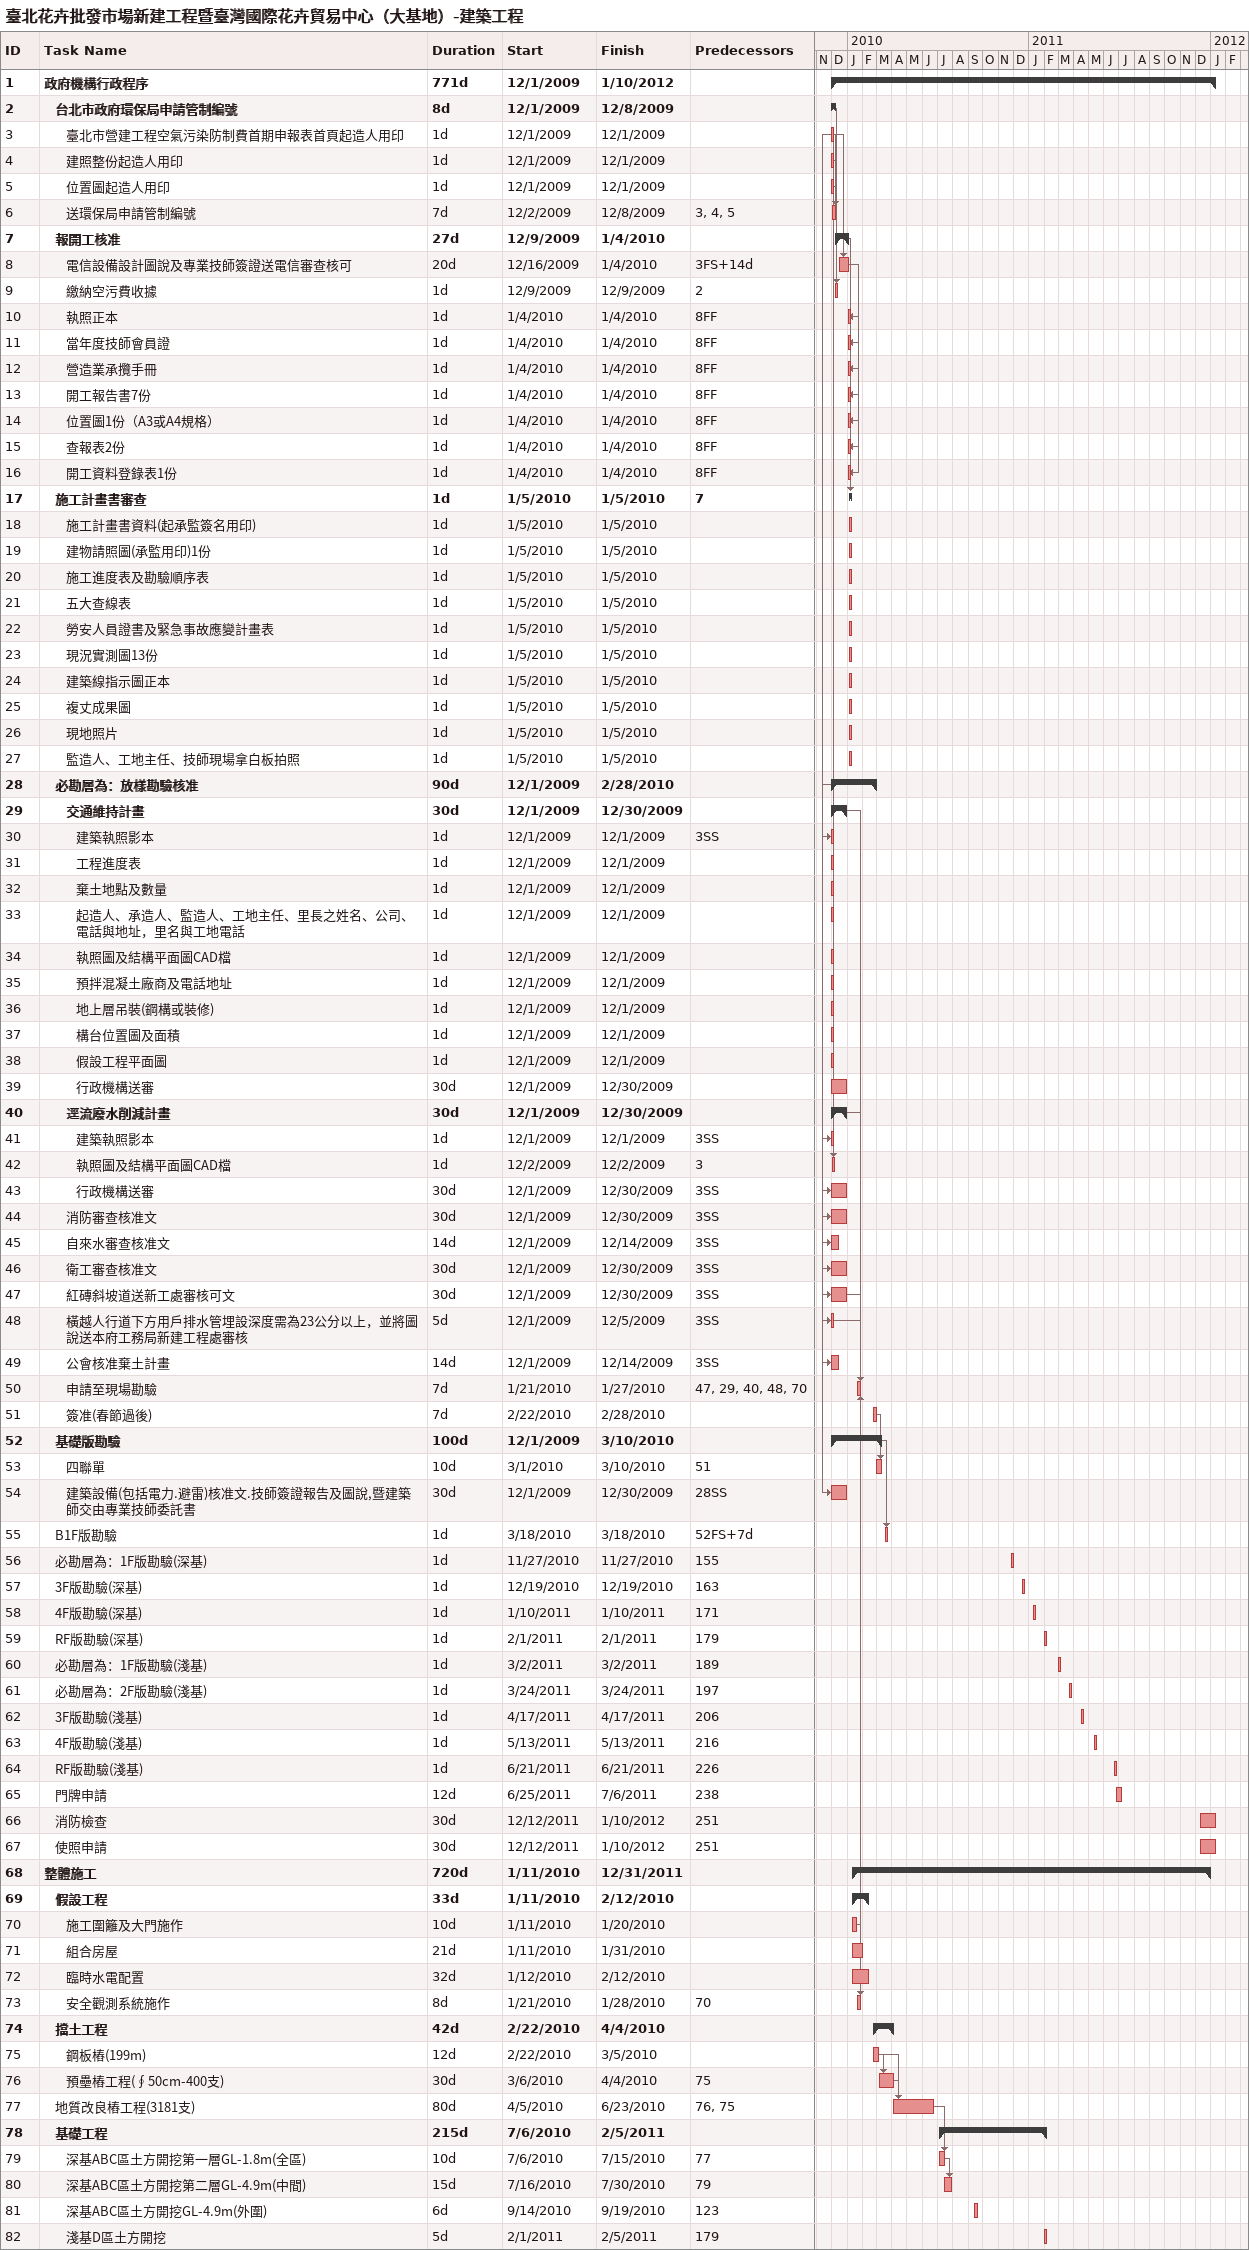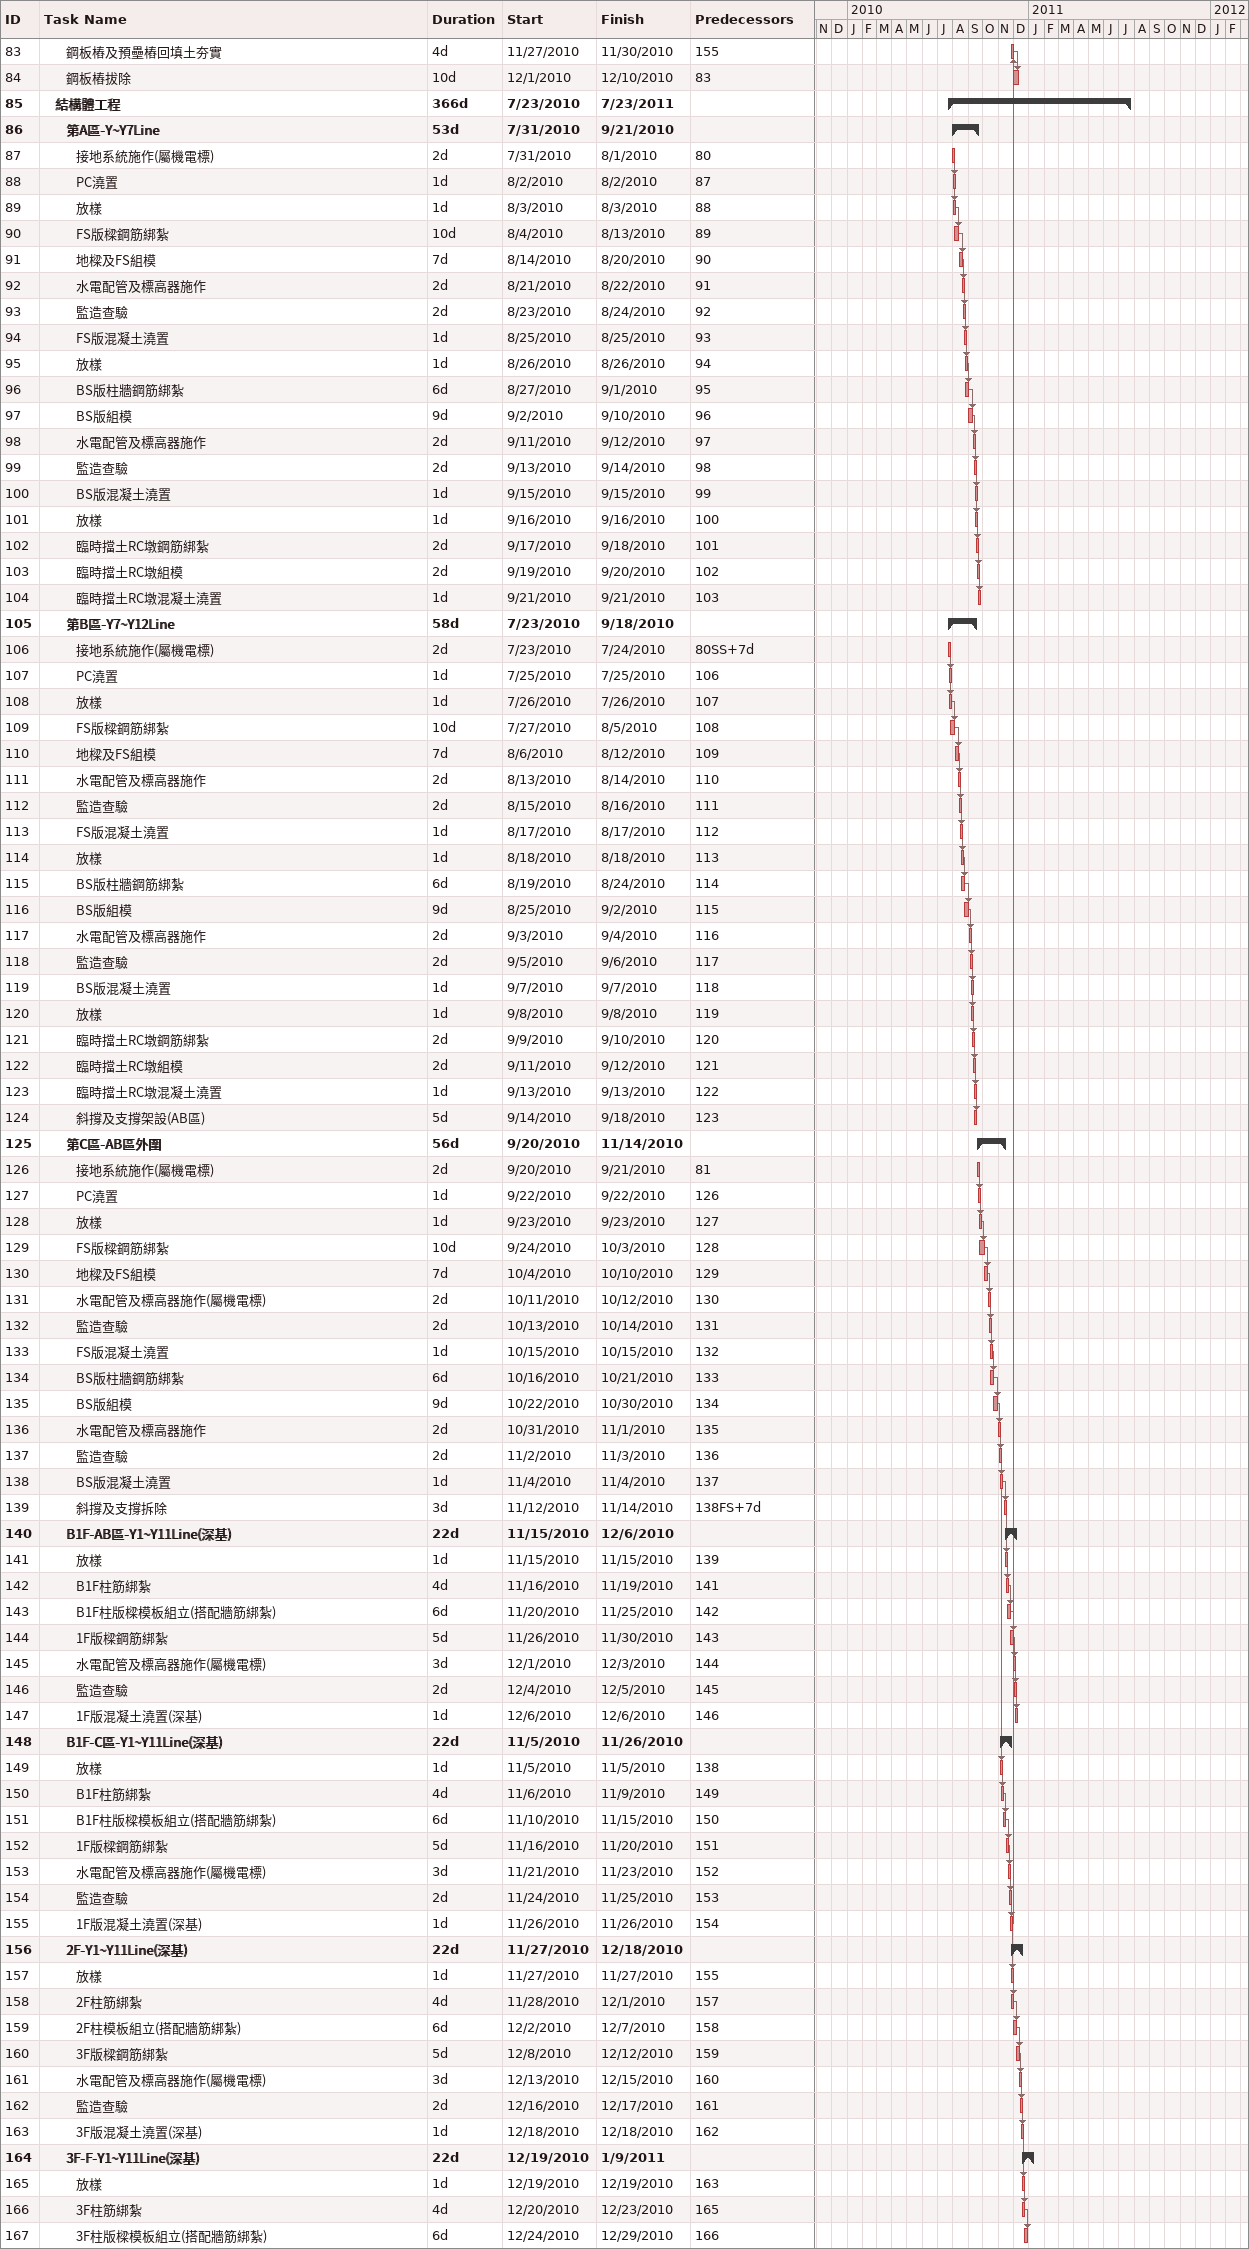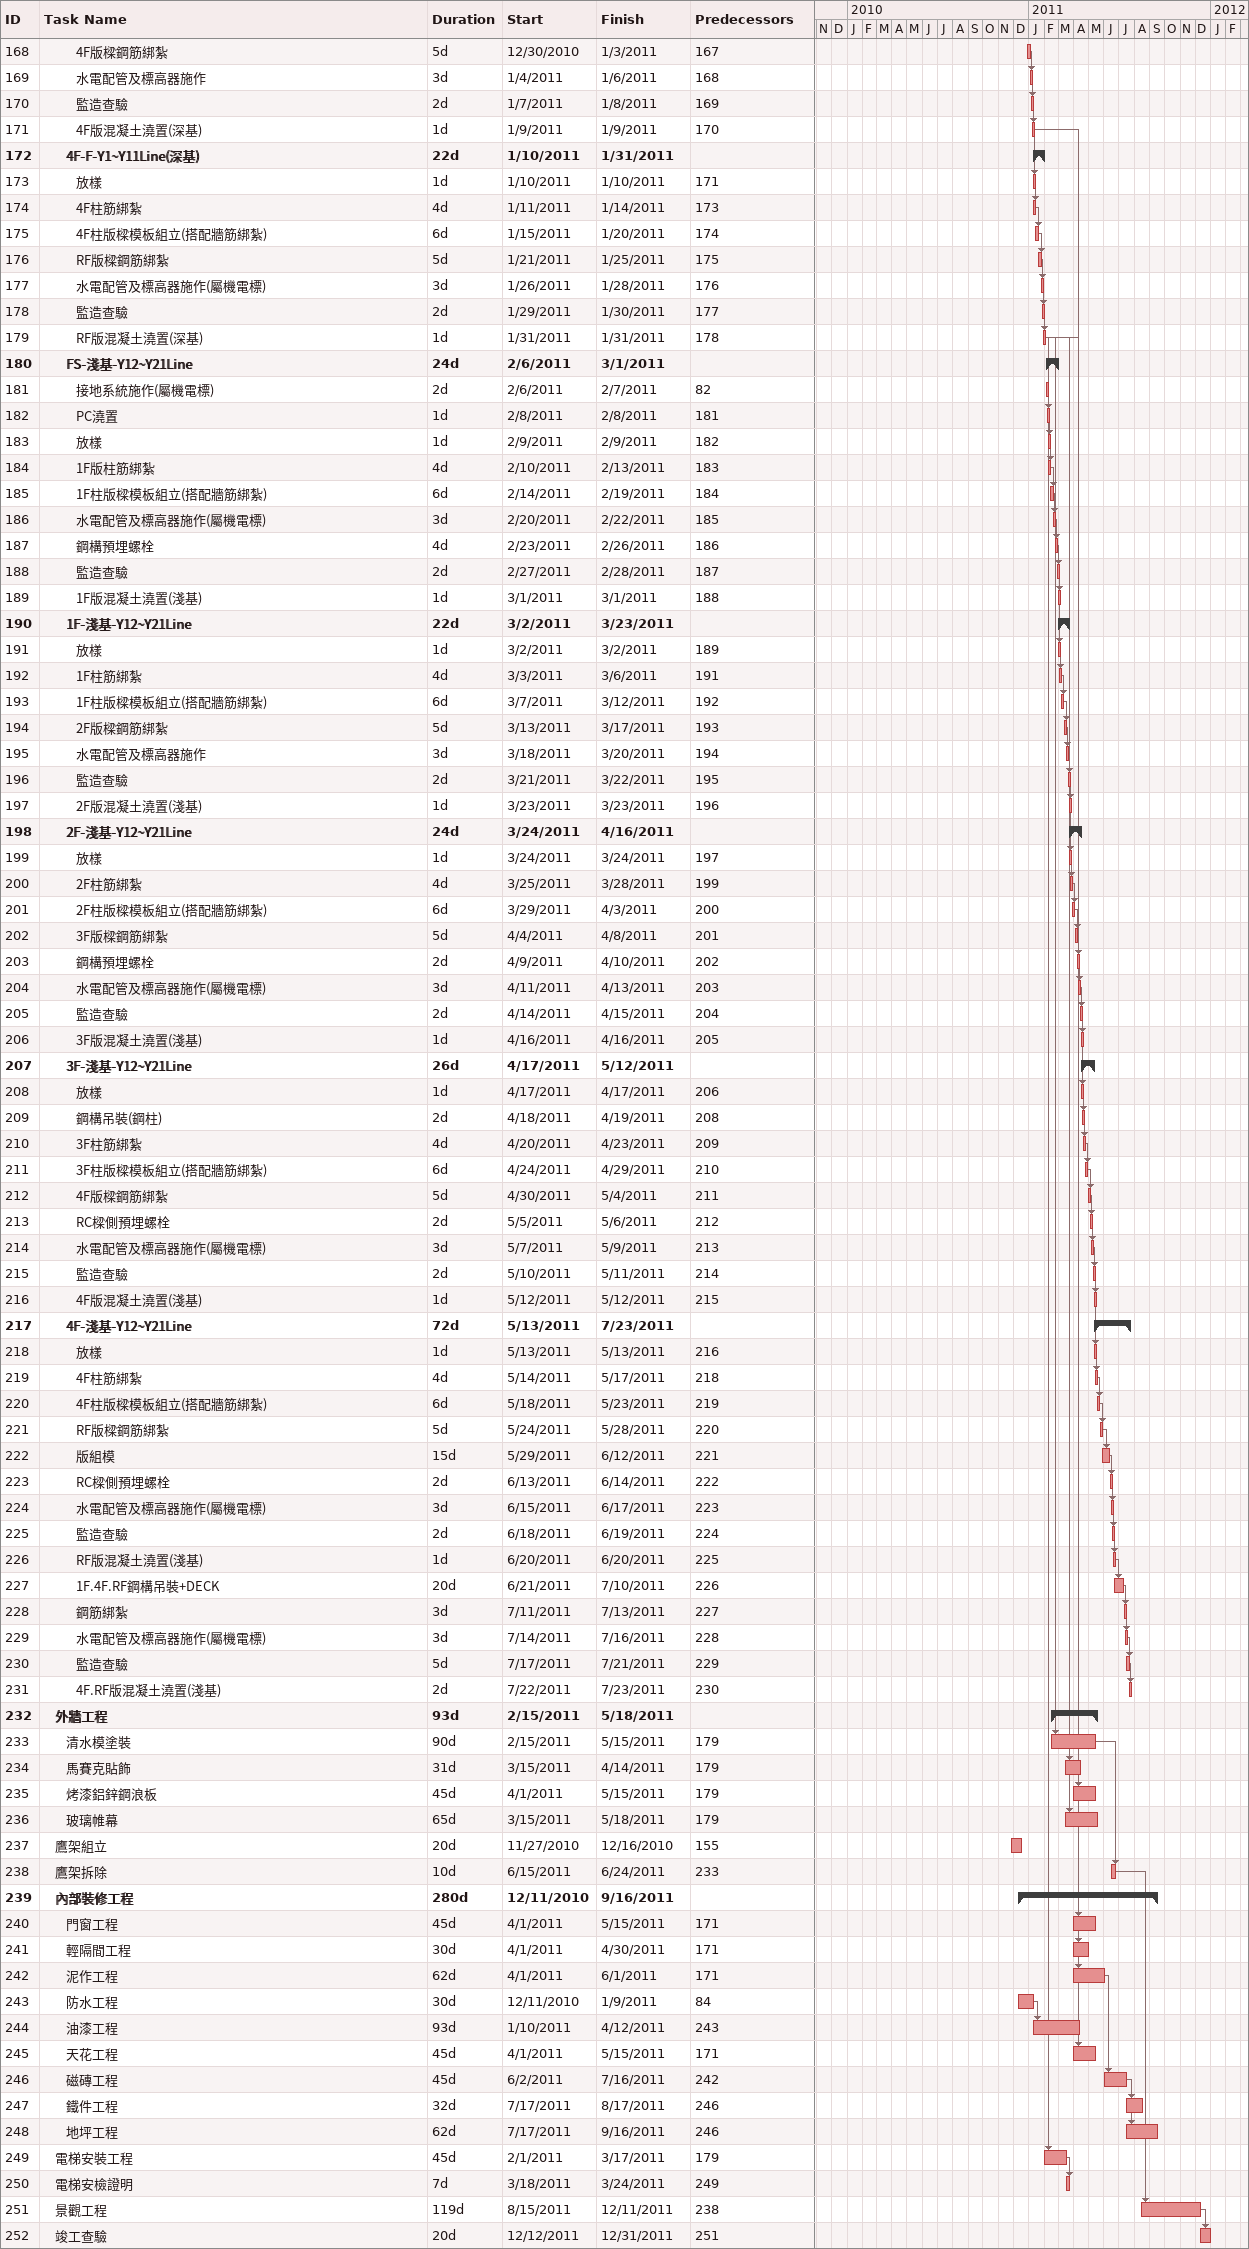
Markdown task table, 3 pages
臺北花卉批發市場新建工程暨臺灣國際花卉貿易中心（大基地）-建築工程

| ID | Level | Task | Duration | Start | Finish | Predecessors |
|---|---|---|---|---|---|---|
| 1 | 1 | **政府機構行政程序** | 771d | 2009-12-01 | 2012-01-10 |  |
| 2 | 2 | **台北市政府環保局申請管制編號** | 8d | 2009-12-01 | 2009-12-08 |  |
| 3 | 3 | 臺北市營建工程空氣污染防制費首期申報表首頁起造人用印 | 1d | 2009-12-01 | 2009-12-01 |  |
| 4 | 3 | 建照整份起造人用印 | 1d | 2009-12-01 | 2009-12-01 |  |
| 5 | 3 | 位置圖起造人用印 | 1d | 2009-12-01 | 2009-12-01 |  |
| 6 | 3 | 送環保局申請管制編號 | 7d | 2009-12-02 | 2009-12-08 | 3, 4, 5 |
| 7 | 2 | **報開工核准** | 27d | 2009-12-09 | 2010-01-04 |  |
| 8 | 3 | 電信設備設計圖說及專業技師簽證送電信審查核可 | 20d | 2009-12-16 | 2010-01-04 | 3FS+14d |
| 9 | 3 | 繳納空污費收據 | 1d | 2009-12-09 | 2009-12-09 | 2 |
| 10 | 3 | 執照正本 | 1d | 2010-01-04 | 2010-01-04 | 8FF |
| 11 | 3 | 當年度技師會員證 | 1d | 2010-01-04 | 2010-01-04 | 8FF |
| 12 | 3 | 營造業承攬手冊 | 1d | 2010-01-04 | 2010-01-04 | 8FF |
| 13 | 3 | 開工報告書7份 | 1d | 2010-01-04 | 2010-01-04 | 8FF |
| 14 | 3 | 位置圖1份（A3或A4規格） | 1d | 2010-01-04 | 2010-01-04 | 8FF |
| 15 | 3 | 查報表2份 | 1d | 2010-01-04 | 2010-01-04 | 8FF |
| 16 | 3 | 開工資料登錄表1份 | 1d | 2010-01-04 | 2010-01-04 | 8FF |
| 17 | 2 | **施工計畫書審查** | 1d | 2010-01-05 | 2010-01-05 | 7 |
| 18 | 3 | 施工計畫書資料(起承監簽名用印) | 1d | 2010-01-05 | 2010-01-05 |  |
| 19 | 3 | 建物請照圖(承監用印)1份 | 1d | 2010-01-05 | 2010-01-05 |  |
| 20 | 3 | 施工進度表及勘驗順序表 | 1d | 2010-01-05 | 2010-01-05 |  |
| 21 | 3 | 五大查線表 | 1d | 2010-01-05 | 2010-01-05 |  |
| 22 | 3 | 勞安人員證書及緊急事故應變計畫表 | 1d | 2010-01-05 | 2010-01-05 |  |
| 23 | 3 | 現況實測圖13份 | 1d | 2010-01-05 | 2010-01-05 |  |
| 24 | 3 | 建築線指示圖正本 | 1d | 2010-01-05 | 2010-01-05 |  |
| 25 | 3 | 複丈成果圖 | 1d | 2010-01-05 | 2010-01-05 |  |
| 26 | 3 | 現地照片 | 1d | 2010-01-05 | 2010-01-05 |  |
| 27 | 3 | 監造人、工地主任、技師現場拿白板拍照 | 1d | 2010-01-05 | 2010-01-05 |  |
| 28 | 2 | **必勘層為：放樣勘驗核准** | 90d | 2009-12-01 | 2010-02-28 |  |
| 29 | 3 | **交通維持計畫** | 30d | 2009-12-01 | 2009-12-30 |  |
| 30 | 4 | 建築執照影本 | 1d | 2009-12-01 | 2009-12-01 | 3SS |
| 31 | 4 | 工程進度表 | 1d | 2009-12-01 | 2009-12-01 |  |
| 32 | 4 | 棄土地點及數量 | 1d | 2009-12-01 | 2009-12-01 |  |
| 33 | 4 | 起造人、承造人、監造人、工地主任、里長之姓名、公司、電話與地址，里名與工地電話 | 1d | 2009-12-01 | 2009-12-01 |  |
| 34 | 4 | 執照圖及結構平面圖CAD檔 | 1d | 2009-12-01 | 2009-12-01 |  |
| 35 | 4 | 預拌混凝土廠商及電話地址 | 1d | 2009-12-01 | 2009-12-01 |  |
| 36 | 4 | 地上層吊裝(鋼構或裝修) | 1d | 2009-12-01 | 2009-12-01 |  |
| 37 | 4 | 構台位置圖及面積 | 1d | 2009-12-01 | 2009-12-01 |  |
| 38 | 4 | 假設工程平面圖 | 1d | 2009-12-01 | 2009-12-01 |  |
| 39 | 4 | 行政機構送審 | 30d | 2009-12-01 | 2009-12-30 |  |
| 40 | 3 | **逕流廢水削減計畫** | 30d | 2009-12-01 | 2009-12-30 |  |
| 41 | 4 | 建築執照影本 | 1d | 2009-12-01 | 2009-12-01 | 3SS |
| 42 | 4 | 執照圖及結構平面圖CAD檔 | 1d | 2009-12-02 | 2009-12-02 | 3 |
| 43 | 4 | 行政機構送審 | 30d | 2009-12-01 | 2009-12-30 | 3SS |
| 44 | 3 | 消防審查核准文 | 30d | 2009-12-01 | 2009-12-30 | 3SS |
| 45 | 3 | 自來水審查核准文 | 14d | 2009-12-01 | 2009-12-14 | 3SS |
| 46 | 3 | 衛工審查核准文 | 30d | 2009-12-01 | 2009-12-30 | 3SS |
| 47 | 3 | 紅磚斜坡道送新工處審核可文 | 30d | 2009-12-01 | 2009-12-30 | 3SS |
| 48 | 3 | 橫越人行道下方用戶排水管埋設深度需為23公分以上，並將圖說送本府工務局新建工程處審核 | 5d | 2009-12-01 | 2009-12-05 | 3SS |
| 49 | 3 | 公會核准棄土計畫 | 14d | 2009-12-01 | 2009-12-14 | 3SS |
| 50 | 3 | 申請至現場勘驗 | 7d | 2010-01-21 | 2010-01-27 | 47, 29, 40, 48, 70 |
| 51 | 3 | 簽准(春節過後) | 7d | 2010-02-22 | 2010-02-28 |  |
| 52 | 2 | **基礎版勘驗** | 100d | 2009-12-01 | 2010-03-10 |  |
| 53 | 3 | 四聯單 | 10d | 2010-03-01 | 2010-03-10 | 51 |
| 54 | 3 | 建築設備(包括電力.避雷)核准文.技師簽證報告及圖說,暨建築師交由專業技師委託書 | 30d | 2009-12-01 | 2009-12-30 | 28SS |
| 55 | 2 | B1F版勘驗 | 1d | 2010-03-18 | 2010-03-18 | 52FS+7d |
| 56 | 2 | 必勘層為：1F版勘驗(深基) | 1d | 2010-11-27 | 2010-11-27 | 155 |
| 57 | 2 | 3F版勘驗(深基) | 1d | 2010-12-19 | 2010-12-19 | 163 |
| 58 | 2 | 4F版勘驗(深基) | 1d | 2011-01-10 | 2011-01-10 | 171 |
| 59 | 2 | RF版勘驗(深基) | 1d | 2011-02-01 | 2011-02-01 | 179 |
| 60 | 2 | 必勘層為：1F版勘驗(淺基) | 1d | 2011-03-02 | 2011-03-02 | 189 |
| 61 | 2 | 必勘層為：2F版勘驗(淺基) | 1d | 2011-03-24 | 2011-03-24 | 197 |
| 62 | 2 | 3F版勘驗(淺基) | 1d | 2011-04-17 | 2011-04-17 | 206 |
| 63 | 2 | 4F版勘驗(淺基) | 1d | 2011-05-13 | 2011-05-13 | 216 |
| 64 | 2 | RF版勘驗(淺基) | 1d | 2011-06-21 | 2011-06-21 | 226 |
| 65 | 2 | 門牌申請 | 12d | 2011-06-25 | 2011-07-06 | 238 |
| 66 | 2 | 消防檢查 | 30d | 2011-12-12 | 2012-01-10 | 251 |
| 67 | 2 | 使照申請 | 30d | 2011-12-12 | 2012-01-10 | 251 |
| 68 | 1 | **整體施工** | 720d | 2010-01-11 | 2011-12-31 |  |
| 69 | 2 | **假設工程** | 33d | 2010-01-11 | 2010-02-12 |  |
| 70 | 3 | 施工圍籬及大門施作 | 10d | 2010-01-11 | 2010-01-20 |  |
| 71 | 3 | 組合房屋 | 21d | 2010-01-11 | 2010-01-31 |  |
| 72 | 3 | 臨時水電配置 | 32d | 2010-01-12 | 2010-02-12 |  |
| 73 | 3 | 安全觀測系統施作 | 8d | 2010-01-21 | 2010-01-28 | 70 |
| 74 | 2 | **擋土工程** | 42d | 2010-02-22 | 2010-04-04 |  |
| 75 | 3 | 鋼板樁(199m) | 12d | 2010-02-22 | 2010-03-05 |  |
| 76 | 3 | 預壘樁工程(∮50cm-400支) | 30d | 2010-03-06 | 2010-04-04 | 75 |
| 77 | 2 | 地質改良樁工程(3181支) | 80d | 2010-04-05 | 2010-06-23 | 76, 75 |
| 78 | 2 | **基礎工程** | 215d | 2010-07-06 | 2011-02-05 |  |
| 79 | 3 | 深基ABC區土方開挖第一層GL-1.8m(全區) | 10d | 2010-07-06 | 2010-07-15 | 77 |
| 80 | 3 | 深基ABC區土方開挖第二層GL-4.9m(中間) | 15d | 2010-07-16 | 2010-07-30 | 79 |
| 81 | 3 | 深基ABC區土方開挖GL-4.9m(外圍) | 6d | 2010-09-14 | 2010-09-19 | 123 |
| 82 | 3 | 淺基D區土方開挖 | 5d | 2011-02-01 | 2011-02-05 | 179 |
| 83 | 3 | 鋼板樁及預壘樁回填土夯實 | 4d | 2010-11-27 | 2010-11-30 | 155 |
| 84 | 3 | 鋼板樁拔除 | 10d | 2010-12-01 | 2010-12-10 | 83 |
| 85 | 2 | **結構體工程** | 366d | 2010-07-23 | 2011-07-23 |  |
| 86 | 3 | **第A區-Y~Y7Line** | 53d | 2010-07-31 | 2010-09-21 |  |
| 87 | 4 | 接地系統施作(屬機電標) | 2d | 2010-07-31 | 2010-08-01 | 80 |
| 88 | 4 | PC澆置 | 1d | 2010-08-02 | 2010-08-02 | 87 |
| 89 | 4 | 放樣 | 1d | 2010-08-03 | 2010-08-03 | 88 |
| 90 | 4 | FS版樑鋼筋綁紮 | 10d | 2010-08-04 | 2010-08-13 | 89 |
| 91 | 4 | 地樑及FS組模 | 7d | 2010-08-14 | 2010-08-20 | 90 |
| 92 | 4 | 水電配管及標高器施作 | 2d | 2010-08-21 | 2010-08-22 | 91 |
| 93 | 4 | 監造查驗 | 2d | 2010-08-23 | 2010-08-24 | 92 |
| 94 | 4 | FS版混凝土澆置 | 1d | 2010-08-25 | 2010-08-25 | 93 |
| 95 | 4 | 放樣 | 1d | 2010-08-26 | 2010-08-26 | 94 |
| 96 | 4 | BS版柱牆鋼筋綁紮 | 6d | 2010-08-27 | 2010-09-01 | 95 |
| 97 | 4 | BS版組模 | 9d | 2010-09-02 | 2010-09-10 | 96 |
| 98 | 4 | 水電配管及標高器施作 | 2d | 2010-09-11 | 2010-09-12 | 97 |
| 99 | 4 | 監造查驗 | 2d | 2010-09-13 | 2010-09-14 | 98 |
| 100 | 4 | BS版混凝土澆置 | 1d | 2010-09-15 | 2010-09-15 | 99 |
| 101 | 4 | 放樣 | 1d | 2010-09-16 | 2010-09-16 | 100 |
| 102 | 4 | 臨時擋土RC墩鋼筋綁紮 | 2d | 2010-09-17 | 2010-09-18 | 101 |
| 103 | 4 | 臨時擋土RC墩組模 | 2d | 2010-09-19 | 2010-09-20 | 102 |
| 104 | 4 | 臨時擋土RC墩混凝土澆置 | 1d | 2010-09-21 | 2010-09-21 | 103 |
| 105 | 3 | **第B區-Y7~Y12Line** | 58d | 2010-07-23 | 2010-09-18 |  |
| 106 | 4 | 接地系統施作(屬機電標) | 2d | 2010-07-23 | 2010-07-24 | 80SS+7d |
| 107 | 4 | PC澆置 | 1d | 2010-07-25 | 2010-07-25 | 106 |
| 108 | 4 | 放樣 | 1d | 2010-07-26 | 2010-07-26 | 107 |
| 109 | 4 | FS版樑鋼筋綁紮 | 10d | 2010-07-27 | 2010-08-05 | 108 |
| 110 | 4 | 地樑及FS組模 | 7d | 2010-08-06 | 2010-08-12 | 109 |
| 111 | 4 | 水電配管及標高器施作 | 2d | 2010-08-13 | 2010-08-14 | 110 |
| 112 | 4 | 監造查驗 | 2d | 2010-08-15 | 2010-08-16 | 111 |
| 113 | 4 | FS版混凝土澆置 | 1d | 2010-08-17 | 2010-08-17 | 112 |
| 114 | 4 | 放樣 | 1d | 2010-08-18 | 2010-08-18 | 113 |
| 115 | 4 | BS版柱牆鋼筋綁紮 | 6d | 2010-08-19 | 2010-08-24 | 114 |
| 116 | 4 | BS版組模 | 9d | 2010-08-25 | 2010-09-02 | 115 |
| 117 | 4 | 水電配管及標高器施作 | 2d | 2010-09-03 | 2010-09-04 | 116 |
| 118 | 4 | 監造查驗 | 2d | 2010-09-05 | 2010-09-06 | 117 |
| 119 | 4 | BS版混凝土澆置 | 1d | 2010-09-07 | 2010-09-07 | 118 |
| 120 | 4 | 放樣 | 1d | 2010-09-08 | 2010-09-08 | 119 |
| 121 | 4 | 臨時擋土RC墩鋼筋綁紮 | 2d | 2010-09-09 | 2010-09-10 | 120 |
| 122 | 4 | 臨時擋土RC墩組模 | 2d | 2010-09-11 | 2010-09-12 | 121 |
| 123 | 4 | 臨時擋土RC墩混凝土澆置 | 1d | 2010-09-13 | 2010-09-13 | 122 |
| 124 | 4 | 斜撐及支撐架設(AB區) | 5d | 2010-09-14 | 2010-09-18 | 123 |
| 125 | 3 | **第C區-AB區外圍** | 56d | 2010-09-20 | 2010-11-14 |  |
| 126 | 4 | 接地系統施作(屬機電標) | 2d | 2010-09-20 | 2010-09-21 | 81 |
| 127 | 4 | PC澆置 | 1d | 2010-09-22 | 2010-09-22 | 126 |
| 128 | 4 | 放樣 | 1d | 2010-09-23 | 2010-09-23 | 127 |
| 129 | 4 | FS版樑鋼筋綁紮 | 10d | 2010-09-24 | 2010-10-03 | 128 |
| 130 | 4 | 地樑及FS組模 | 7d | 2010-10-04 | 2010-10-10 | 129 |
| 131 | 4 | 水電配管及標高器施作(屬機電標) | 2d | 2010-10-11 | 2010-10-12 | 130 |
| 132 | 4 | 監造查驗 | 2d | 2010-10-13 | 2010-10-14 | 131 |
| 133 | 4 | FS版混凝土澆置 | 1d | 2010-10-15 | 2010-10-15 | 132 |
| 134 | 4 | BS版柱牆鋼筋綁紮 | 6d | 2010-10-16 | 2010-10-21 | 133 |
| 135 | 4 | BS版組模 | 9d | 2010-10-22 | 2010-10-30 | 134 |
| 136 | 4 | 水電配管及標高器施作 | 2d | 2010-10-31 | 2010-11-01 | 135 |
| 137 | 4 | 監造查驗 | 2d | 2010-11-02 | 2010-11-03 | 136 |
| 138 | 4 | BS版混凝土澆置 | 1d | 2010-11-04 | 2010-11-04 | 137 |
| 139 | 4 | 斜撐及支撐拆除 | 3d | 2010-11-12 | 2010-11-14 | 138FS+7d |
| 140 | 3 | **B1F-AB區-Y1~Y11Line(深基)** | 22d | 2010-11-15 | 2010-12-06 |  |
| 141 | 4 | 放樣 | 1d | 2010-11-15 | 2010-11-15 | 139 |
| 142 | 4 | B1F柱筋綁紮 | 4d | 2010-11-16 | 2010-11-19 | 141 |
| 143 | 4 | B1F柱版樑模板組立(搭配牆筋綁紮) | 6d | 2010-11-20 | 2010-11-25 | 142 |
| 144 | 4 | 1F版樑鋼筋綁紮 | 5d | 2010-11-26 | 2010-11-30 | 143 |
| 145 | 4 | 水電配管及標高器施作(屬機電標) | 3d | 2010-12-01 | 2010-12-03 | 144 |
| 146 | 4 | 監造查驗 | 2d | 2010-12-04 | 2010-12-05 | 145 |
| 147 | 4 | 1F版混凝土澆置(深基) | 1d | 2010-12-06 | 2010-12-06 | 146 |
| 148 | 3 | **B1F-C區-Y1~Y11Line(深基)** | 22d | 2010-11-05 | 2010-11-26 |  |
| 149 | 4 | 放樣 | 1d | 2010-11-05 | 2010-11-05 | 138 |
| 150 | 4 | B1F柱筋綁紮 | 4d | 2010-11-06 | 2010-11-09 | 149 |
| 151 | 4 | B1F柱版樑模板組立(搭配牆筋綁紮) | 6d | 2010-11-10 | 2010-11-15 | 150 |
| 152 | 4 | 1F版樑鋼筋綁紮 | 5d | 2010-11-16 | 2010-11-20 | 151 |
| 153 | 4 | 水電配管及標高器施作(屬機電標) | 3d | 2010-11-21 | 2010-11-23 | 152 |
| 154 | 4 | 監造查驗 | 2d | 2010-11-24 | 2010-11-25 | 153 |
| 155 | 4 | 1F版混凝土澆置(深基) | 1d | 2010-11-26 | 2010-11-26 | 154 |
| 156 | 3 | **2F-Y1~Y11Line(深基)** | 22d | 2010-11-27 | 2010-12-18 |  |
| 157 | 4 | 放樣 | 1d | 2010-11-27 | 2010-11-27 | 155 |
| 158 | 4 | 2F柱筋綁紮 | 4d | 2010-11-28 | 2010-12-01 | 157 |
| 159 | 4 | 2F柱模板組立(搭配牆筋綁紮) | 6d | 2010-12-02 | 2010-12-07 | 158 |
| 160 | 4 | 3F版樑鋼筋綁紮 | 5d | 2010-12-08 | 2010-12-12 | 159 |
| 161 | 4 | 水電配管及標高器施作(屬機電標) | 3d | 2010-12-13 | 2010-12-15 | 160 |
| 162 | 4 | 監造查驗 | 2d | 2010-12-16 | 2010-12-17 | 161 |
| 163 | 4 | 3F版混凝土澆置(深基) | 1d | 2010-12-18 | 2010-12-18 | 162 |
| 164 | 3 | **3F-F-Y1~Y11Line(深基)** | 22d | 2010-12-19 | 2011-01-09 |  |
| 165 | 4 | 放樣 | 1d | 2010-12-19 | 2010-12-19 | 163 |
| 166 | 4 | 3F柱筋綁紮 | 4d | 2010-12-20 | 2010-12-23 | 165 |
| 167 | 4 | 3F柱版樑模板組立(搭配牆筋綁紮) | 6d | 2010-12-24 | 2010-12-29 | 166 |
| 168 | 4 | 4F版樑鋼筋綁紮 | 5d | 2010-12-30 | 2011-01-03 | 167 |
| 169 | 4 | 水電配管及標高器施作 | 3d | 2011-01-04 | 2011-01-06 | 168 |
| 170 | 4 | 監造查驗 | 2d | 2011-01-07 | 2011-01-08 | 169 |
| 171 | 4 | 4F版混凝土澆置(深基) | 1d | 2011-01-09 | 2011-01-09 | 170 |
| 172 | 3 | **4F-F-Y1~Y11Line(深基)** | 22d | 2011-01-10 | 2011-01-31 |  |
| 173 | 4 | 放樣 | 1d | 2011-01-10 | 2011-01-10 | 171 |
| 174 | 4 | 4F柱筋綁紮 | 4d | 2011-01-11 | 2011-01-14 | 173 |
| 175 | 4 | 4F柱版樑模板組立(搭配牆筋綁紮) | 6d | 2011-01-15 | 2011-01-20 | 174 |
| 176 | 4 | RF版樑鋼筋綁紮 | 5d | 2011-01-21 | 2011-01-25 | 175 |
| 177 | 4 | 水電配管及標高器施作(屬機電標) | 3d | 2011-01-26 | 2011-01-28 | 176 |
| 178 | 4 | 監造查驗 | 2d | 2011-01-29 | 2011-01-30 | 177 |
| 179 | 4 | RF版混凝土澆置(深基) | 1d | 2011-01-31 | 2011-01-31 | 178 |
| 180 | 3 | **FS-淺基-Y12~Y21Line** | 24d | 2011-02-06 | 2011-03-01 |  |
| 181 | 4 | 接地系統施作(屬機電標) | 2d | 2011-02-06 | 2011-02-07 | 82 |
| 182 | 4 | PC澆置 | 1d | 2011-02-08 | 2011-02-08 | 181 |
| 183 | 4 | 放樣 | 1d | 2011-02-09 | 2011-02-09 | 182 |
| 184 | 4 | 1F版柱筋綁紮 | 4d | 2011-02-10 | 2011-02-13 | 183 |
| 185 | 4 | 1F柱版樑模板組立(搭配牆筋綁紮) | 6d | 2011-02-14 | 2011-02-19 | 184 |
| 186 | 4 | 水電配管及標高器施作(屬機電標) | 3d | 2011-02-20 | 2011-02-22 | 185 |
| 187 | 4 | 鋼構預埋螺栓 | 4d | 2011-02-23 | 2011-02-26 | 186 |
| 188 | 4 | 監造查驗 | 2d | 2011-02-27 | 2011-02-28 | 187 |
| 189 | 4 | 1F版混凝土澆置(淺基) | 1d | 2011-03-01 | 2011-03-01 | 188 |
| 190 | 3 | **1F-淺基-Y12~Y21Line** | 22d | 2011-03-02 | 2011-03-23 |  |
| 191 | 4 | 放樣 | 1d | 2011-03-02 | 2011-03-02 | 189 |
| 192 | 4 | 1F柱筋綁紮 | 4d | 2011-03-03 | 2011-03-06 | 191 |
| 193 | 4 | 1F柱版樑模板組立(搭配牆筋綁紮) | 6d | 2011-03-07 | 2011-03-12 | 192 |
| 194 | 4 | 2F版樑鋼筋綁紮 | 5d | 2011-03-13 | 2011-03-17 | 193 |
| 195 | 4 | 水電配管及標高器施作 | 3d | 2011-03-18 | 2011-03-20 | 194 |
| 196 | 4 | 監造查驗 | 2d | 2011-03-21 | 2011-03-22 | 195 |
| 197 | 4 | 2F版混凝土澆置(淺基) | 1d | 2011-03-23 | 2011-03-23 | 196 |
| 198 | 3 | **2F-淺基-Y12~Y21Line** | 24d | 2011-03-24 | 2011-04-16 |  |
| 199 | 4 | 放樣 | 1d | 2011-03-24 | 2011-03-24 | 197 |
| 200 | 4 | 2F柱筋綁紮 | 4d | 2011-03-25 | 2011-03-28 | 199 |
| 201 | 4 | 2F柱版樑模板組立(搭配牆筋綁紮) | 6d | 2011-03-29 | 2011-04-03 | 200 |
| 202 | 4 | 3F版樑鋼筋綁紮 | 5d | 2011-04-04 | 2011-04-08 | 201 |
| 203 | 4 | 鋼構預埋螺栓 | 2d | 2011-04-09 | 2011-04-10 | 202 |
| 204 | 4 | 水電配管及標高器施作(屬機電標) | 3d | 2011-04-11 | 2011-04-13 | 203 |
| 205 | 4 | 監造查驗 | 2d | 2011-04-14 | 2011-04-15 | 204 |
| 206 | 4 | 3F版混凝土澆置(淺基) | 1d | 2011-04-16 | 2011-04-16 | 205 |
| 207 | 3 | **3F-淺基-Y12~Y21Line** | 26d | 2011-04-17 | 2011-05-12 |  |
| 208 | 4 | 放樣 | 1d | 2011-04-17 | 2011-04-17 | 206 |
| 209 | 4 | 鋼構吊裝(鋼柱) | 2d | 2011-04-18 | 2011-04-19 | 208 |
| 210 | 4 | 3F柱筋綁紮 | 4d | 2011-04-20 | 2011-04-23 | 209 |
| 211 | 4 | 3F柱版樑模板組立(搭配牆筋綁紮) | 6d | 2011-04-24 | 2011-04-29 | 210 |
| 212 | 4 | 4F版樑鋼筋綁紮 | 5d | 2011-04-30 | 2011-05-04 | 211 |
| 213 | 4 | RC樑側預埋螺栓 | 2d | 2011-05-05 | 2011-05-06 | 212 |
| 214 | 4 | 水電配管及標高器施作(屬機電標) | 3d | 2011-05-07 | 2011-05-09 | 213 |
| 215 | 4 | 監造查驗 | 2d | 2011-05-10 | 2011-05-11 | 214 |
| 216 | 4 | 4F版混凝土澆置(淺基) | 1d | 2011-05-12 | 2011-05-12 | 215 |
| 217 | 3 | **4F-淺基-Y12~Y21Line** | 72d | 2011-05-13 | 2011-07-23 |  |
| 218 | 4 | 放樣 | 1d | 2011-05-13 | 2011-05-13 | 216 |
| 219 | 4 | 4F柱筋綁紮 | 4d | 2011-05-14 | 2011-05-17 | 218 |
| 220 | 4 | 4F柱版樑模板組立(搭配牆筋綁紮) | 6d | 2011-05-18 | 2011-05-23 | 219 |
| 221 | 4 | RF版樑鋼筋綁紮 | 5d | 2011-05-24 | 2011-05-28 | 220 |
| 222 | 4 | 版組模 | 15d | 2011-05-29 | 2011-06-12 | 221 |
| 223 | 4 | RC樑側預埋螺栓 | 2d | 2011-06-13 | 2011-06-14 | 222 |
| 224 | 4 | 水電配管及標高器施作(屬機電標) | 3d | 2011-06-15 | 2011-06-17 | 223 |
| 225 | 4 | 監造查驗 | 2d | 2011-06-18 | 2011-06-19 | 224 |
| 226 | 4 | RF版混凝土澆置(淺基) | 1d | 2011-06-20 | 2011-06-20 | 225 |
| 227 | 4 | 1F.4F.RF鋼構吊裝+DECK | 20d | 2011-06-21 | 2011-07-10 | 226 |
| 228 | 4 | 鋼筋綁紮 | 3d | 2011-07-11 | 2011-07-13 | 227 |
| 229 | 4 | 水電配管及標高器施作(屬機電標) | 3d | 2011-07-14 | 2011-07-16 | 228 |
| 230 | 4 | 監造查驗 | 5d | 2011-07-17 | 2011-07-21 | 229 |
| 231 | 4 | 4F.RF版混凝土澆置(淺基) | 2d | 2011-07-22 | 2011-07-23 | 230 |
| 232 | 2 | **外牆工程** | 93d | 2011-02-15 | 2011-05-18 |  |
| 233 | 3 | 清水模塗裝 | 90d | 2011-02-15 | 2011-05-15 | 179 |
| 234 | 3 | 馬賽克貼飾 | 31d | 2011-03-15 | 2011-04-14 | 179 |
| 235 | 3 | 烤漆鋁鋅鋼浪板 | 45d | 2011-04-01 | 2011-05-15 | 179 |
| 236 | 3 | 玻璃帷幕 | 65d | 2011-03-15 | 2011-05-18 | 179 |
| 237 | 2 | 鷹架組立 | 20d | 2010-11-27 | 2010-12-16 | 155 |
| 238 | 2 | 鷹架拆除 | 10d | 2011-06-15 | 2011-06-24 | 233 |
| 239 | 2 | **內部裝修工程** | 280d | 2010-12-11 | 2011-09-16 |  |
| 240 | 3 | 門窗工程 | 45d | 2011-04-01 | 2011-05-15 | 171 |
| 241 | 3 | 輕隔間工程 | 30d | 2011-04-01 | 2011-04-30 | 171 |
| 242 | 3 | 泥作工程 | 62d | 2011-04-01 | 2011-06-01 | 171 |
| 243 | 3 | 防水工程 | 30d | 2010-12-11 | 2011-01-09 | 84 |
| 244 | 3 | 油漆工程 | 93d | 2011-01-10 | 2011-04-12 | 243 |
| 245 | 3 | 天花工程 | 45d | 2011-04-01 | 2011-05-15 | 171 |
| 246 | 3 | 磁磚工程 | 45d | 2011-06-02 | 2011-07-16 | 242 |
| 247 | 3 | 鐵件工程 | 32d | 2011-07-17 | 2011-08-17 | 246 |
| 248 | 3 | 地坪工程 | 62d | 2011-07-17 | 2011-09-16 | 246 |
| 249 | 2 | 電梯安裝工程 | 45d | 2011-02-01 | 2011-03-17 | 179 |
| 250 | 2 | 電梯安檢證明 | 7d | 2011-03-18 | 2011-03-24 | 249 |
| 251 | 2 | 景觀工程 | 119d | 2011-08-15 | 2011-12-11 | 238 |
| 252 | 2 | 竣工查驗 | 20d | 2011-12-12 | 2011-12-31 | 251 |
